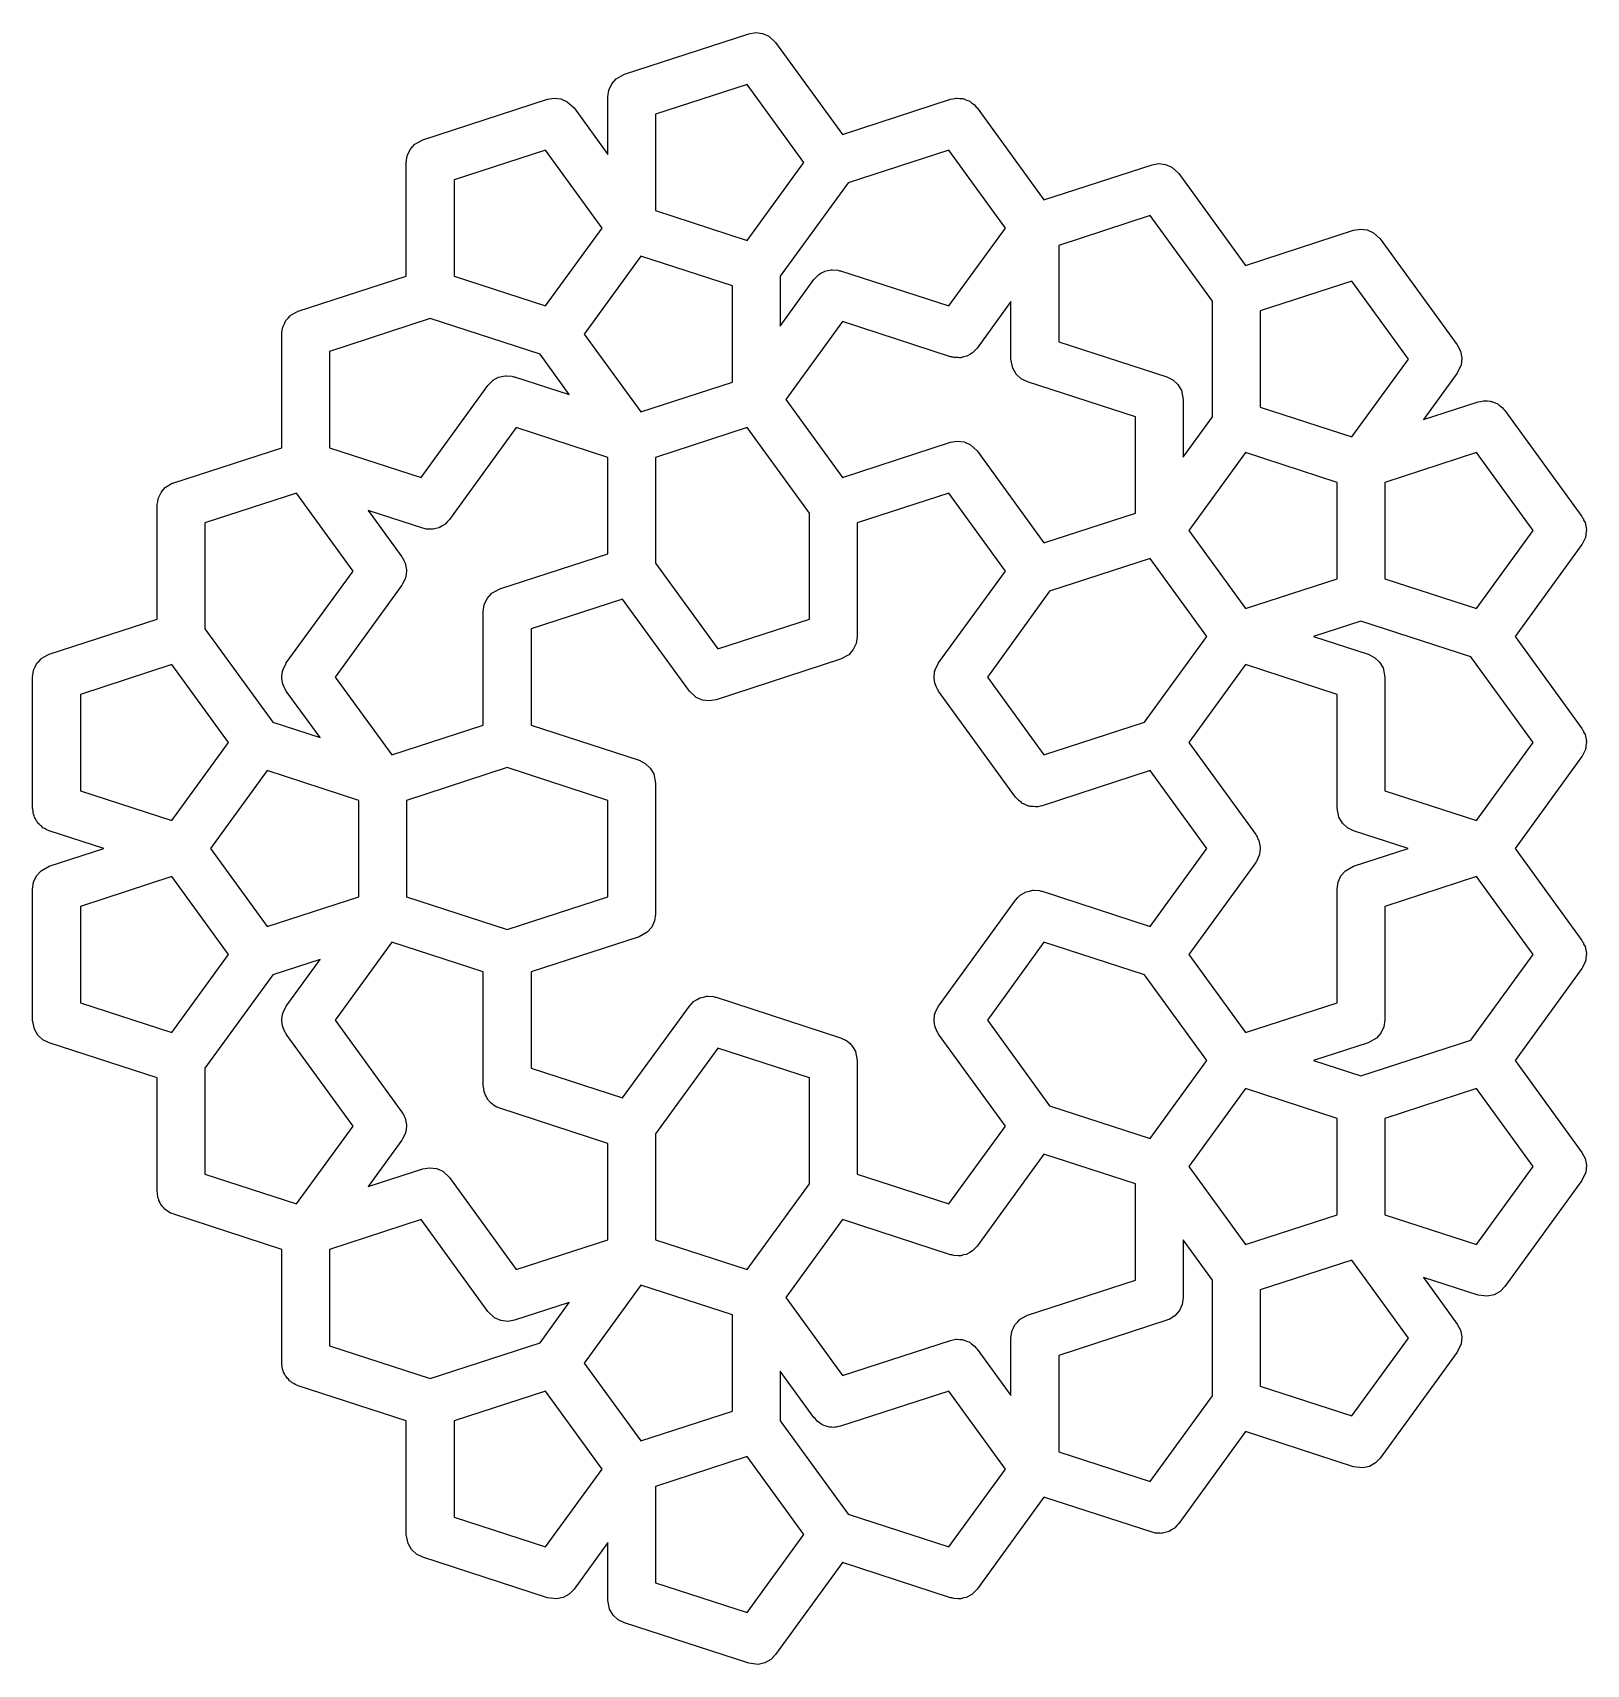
# Model space of a CAD drawing. Header units: millimetres. Extents: x 67 to 171, y 65 to 173.
import ezdxf

# ---------------------------------------------------------------- set-up
doc = ezdxf.new("R2010")
doc.units = ezdxf.units.MM
doc.layers.add('Layer_1', color=7, linetype='CONTINUOUS')

msp = doc.modelspace()

# ---------------------------------------------------------------- linework, layer by layer
at = {"layer": 'Layer_1', "color": 7}
for points in [[(115.936496, 173.261544), (116.356024, 173.080122), (116.80703, 172.662027), (121.25021, 166.546511), (128.439431, 168.882433), (128.614863, 168.912492), (128.787996, 168.953767), (128.839301, 168.950936), (128.889943, 168.959615), (129.066668, 168.938448), (129.244384, 168.928685), (129.292757, 168.911355), (129.343774, 168.905243), (129.507139, 168.834596), (129.67471, 168.774599), (129.716144, 168.744215), (129.763303, 168.723815), (129.836561, 168.655905), (130.043298, 168.504296), (130.145764, 168.369263), (130.214309, 168.305721), (134.657491, 162.190205), (141.846713, 164.526124), (142.297224, 164.603316), (142.751056, 164.548947), (143.170585, 164.367525), (143.621591, 163.94943), (148.06477, 157.833915), (155.253992, 160.169836), (155.704503, 160.247028), (156.158335, 160.192659), (156.577863, 160.011237), (157.02887, 159.593142), (162.149996, 152.544518), (162.362626, 152.139912), (162.451161, 151.691491), (162.408261, 151.236431), (162.149996, 150.678301), (159.900684, 147.58239), (163.540146, 148.764921), (163.715578, 148.794981), (163.888711, 148.836256), (163.940016, 148.833425), (163.990658, 148.842103), (164.167383, 148.820936), (164.345099, 148.811173), (164.393473, 148.793843), (164.44449, 148.787731), (164.607854, 148.717085), (164.775425, 148.657088), (164.816859, 148.626703), (164.864018, 148.606304), (164.937276, 148.538393), (165.144013, 148.386784), (165.246479, 148.251751), (165.315024, 148.188209), (170.436151, 141.139585), (170.481937, 141.052457), (170.541439, 140.974045), (170.559061, 140.905709), (170.648783, 140.734979), (170.737318, 140.286557), (170.732344, 140.233659), (170.739356, 140.206476), (170.712164, 140.019564), (170.694437, 139.831498), (170.680388, 139.801145), (170.673562, 139.75416), (170.481614, 139.339341), (170.450219, 139.303712), (170.43617, 139.273367), (165.992987, 133.157852), (170.43617, 127.042336), (170.481956, 126.955209), (170.541458, 126.876797), (170.559079, 126.80846), (170.648802, 126.63773), (170.737337, 126.189309), (170.732363, 126.136411), (170.739374, 126.109227), (170.712183, 125.922315), (170.694456, 125.734249), (170.680406, 125.703896), (170.67358, 125.656912), (170.481633, 125.242092), (170.450237, 125.206464), (170.436188, 125.176119), (165.993006, 119.060603), (170.436188, 112.945087), (170.481974, 112.85796), (170.541476, 112.779548), (170.559098, 112.711211), (170.648821, 112.540481), (170.737355, 112.09206), (170.732381, 112.039162), (170.739393, 112.011979), (170.712201, 111.825066), (170.694474, 111.637001), (170.680425, 111.606648), (170.673599, 111.559663), (170.481651, 111.144844), (170.450256, 111.109215), (170.436207, 111.07887), (165.993024, 104.963354), (170.436207, 98.847839), (170.648836, 98.443232), (170.737371, 97.994811), (170.694472, 97.539752), (170.436207, 96.981621), (165.31508, 89.932997), (164.995982, 89.605742), (164.596866, 89.38297), (164.150823, 89.283151), (163.540202, 89.356303), (159.900739, 90.538834), (162.150052, 87.442924), (162.362682, 87.038318), (162.451217, 86.589896), (162.408317, 86.134837), (162.150052, 85.576706), (157.028925, 78.528082), (156.709827, 78.200827), (156.310711, 77.978056), (155.864668, 77.878236), (155.254047, 77.951388), (148.064826, 80.28731), (143.621646, 74.171794), (143.489786, 74.036563), (143.364897, 73.894834), (143.33071, 73.873429), (143.302548, 73.844547), (143.137615, 73.752488), (142.977529, 73.652221), (142.938653, 73.641426), (142.903435, 73.621768), (142.71911, 73.580517), (142.537087, 73.530018), (142.49676, 73.530812), (142.45739, 73.522001), (142.363486, 73.533246), (142.080088, 73.538432), (141.934422, 73.584647), (141.846768, 73.595151), (134.657547, 75.93107), (130.214365, 69.815554), (130.082504, 69.680323), (129.957616, 69.538593), (129.923429, 69.517189), (129.895267, 69.488307), (129.730325, 69.396242), (129.570247, 69.295981), (129.531377, 69.285186), (129.496151, 69.265527), (129.311805, 69.224274), (129.129806, 69.173781), (129.089478, 69.174574), (129.050108, 69.165764), (128.956205, 69.177008), (128.672807, 69.182194), (128.527141, 69.228409), (128.439487, 69.238913), (121.250265, 71.574835), (116.807086, 65.459319), (116.487988, 65.132064), (116.088874, 64.909295), (115.642829, 64.809473), (115.032208, 64.882625), (106.746053, 67.574959), (106.336208, 67.777312), (106.001008, 68.088055), (105.768238, 68.481422), (105.649117, 69.084762), (105.649117, 72.91152), (103.399804, 69.815607), (103.080706, 69.488352), (102.68159, 69.26558), (102.235548, 69.165761), (101.624926, 69.238913), (93.338772, 71.93125), (92.928927, 72.133603), (92.593726, 72.444345), (92.360956, 72.837712), (92.241836, 73.441052), (92.241836, 81.000243), (85.052617, 83.336162), (84.954528, 83.384591), (84.850261, 83.417672), (84.75068, 83.485239), (84.642772, 83.538515), (84.562553, 83.612882), (84.472029, 83.674302), (84.395821, 83.767448), (84.307572, 83.849258), (84.251866, 83.943399), (84.182596, 84.028063), (84.13609, 84.139053), (84.074802, 84.242624), (84.058874, 84.323357), (84.005962, 84.449629), (83.971977, 84.76348), (83.955705, 84.845964), (83.955705, 92.405158), (76.766486, 94.741077), (76.668397, 94.789506), (76.56413, 94.822587), (76.464549, 94.890153), (76.356641, 94.94343), (76.276422, 95.017796), (76.185898, 95.079217), (76.10969, 95.172363), (76.021441, 95.254172), (75.965735, 95.348314), (75.896465, 95.432978), (75.849959, 95.543968), (75.788671, 95.647539), (75.772743, 95.728271), (75.719832, 95.854544), (75.685846, 96.168395), (75.669574, 96.250879), (75.669574, 103.81007), (68.480355, 106.145989), (68.07051, 106.348342), (67.73531, 106.659085), (67.50254, 107.052451), (67.383419, 107.655791), (67.383419, 116.368372), (67.449221, 116.820688), (67.641168, 117.235507), (67.943354, 117.578441), (68.480355, 117.878175), (72.119813, 119.060706), (68.480355, 120.243238), (68.382266, 120.291667), (68.277999, 120.324748), (68.178418, 120.392314), (68.07051, 120.445591), (67.990291, 120.519957), (67.899767, 120.581378), (67.823559, 120.674524), (67.73531, 120.756333), (67.679604, 120.850475), (67.610334, 120.935139), (67.563828, 121.046129), (67.50254, 121.1497), (67.486612, 121.230432), (67.433701, 121.356705), (67.399715, 121.670556), (67.383443, 121.75304), (67.383443, 130.465621), (67.38765, 130.494598), (67.384501, 130.523705), (67.420477, 130.720222), (67.44924, 130.917937), (67.461543, 130.944509), (67.466808, 130.973311), (67.557285, 131.151432), (67.641187, 131.332756), (67.660554, 131.354716), (67.67381, 131.380831), (67.811272, 131.525775), (67.943378, 131.675693), (67.964783, 131.687652), (67.988331, 131.712496), (68.384317, 131.940782), (68.443578, 131.95491), (68.480368, 131.975442), (75.669587, 134.311361), (75.669587, 141.870449), (75.673794, 141.899426), (75.670645, 141.928533), (75.706621, 142.125049), (75.735384, 142.322764), (75.747687, 142.349336), (75.752952, 142.378139), (75.843429, 142.556259), (75.927331, 142.737583), (75.946698, 142.759544), (75.959954, 142.785658), (76.097416, 142.930602), (76.229522, 143.08052), (76.250927, 143.09248), (76.274475, 143.117324), (76.670461, 143.345609), (76.729722, 143.359738), (76.766513, 143.38027), (83.955731, 145.716188), (83.955731, 153.2754), (83.959938, 153.304378), (83.95679, 153.333484), (83.992765, 153.530001), (84.021528, 153.727716), (84.033831, 153.754288), (84.039096, 153.783091), (84.129573, 153.961211), (84.213475, 154.142535), (84.232843, 154.164496), (84.246098, 154.19061), (84.38356, 154.335554), (84.515666, 154.485472), (84.537071, 154.497431), (84.560619, 154.522276), (84.956605, 154.750561), (85.015866, 154.76469), (85.052657, 154.785221), (92.241875, 157.12114), (92.241875, 164.680294), (92.307677, 165.13261), (92.499624, 165.547429), (92.80181, 165.890363), (93.338811, 166.190097), (101.624966, 168.882433), (102.075477, 168.959625), (102.529309, 168.905256), (102.948838, 168.723834), (103.399844, 168.305739), (105.649157, 165.209826), (105.649157, 169.036585), (105.714959, 169.4889), (105.906906, 169.903719), (106.209092, 170.246654), (106.746093, 170.546387), (115.032248, 173.238721), (115.482759, 173.315913)], [(108.824062, 167.883197), (108.824062, 161.477391), (114.916347, 159.497887), (118.681585, 164.680294), (114.916347, 169.862701)], [(95.41678, 163.526909), (95.41678, 157.121103), (101.509065, 155.141599), (105.274303, 160.324006), (101.509065, 165.506413)], [(121.624968, 163.329885), (117.110216, 157.115862), (117.110216, 153.804914), (119.359527, 156.900824), (119.511501, 157.056683), (119.661239, 157.21457), (119.67087, 157.220126), (119.678622, 157.22809), (119.868746, 157.334209), (120.057222, 157.442866), (120.068044, 157.445512), (120.077754, 157.450936), (120.290145, 157.498468), (120.501857, 157.54894), (120.512943, 157.548411), (120.523791, 157.550792), (120.570416, 157.545209), (120.958237, 157.523884), (121.063798, 157.486088), (121.134412, 157.477621), (128.323634, 155.141702), (132.088871, 160.324109), (128.323634, 165.506516)], [(135.638622, 159.170619), (135.638622, 152.764813), (142.827841, 150.428894), (143.237686, 150.226541), (143.572886, 149.915798), (143.805656, 149.522431), (143.924777, 148.919091), (143.924777, 145.092335), (145.870901, 147.770945), (145.870901, 155.451908), (141.730907, 161.150123)], [(104.077693, 153.275382), (107.842931, 148.092975), (113.935216, 150.072479), (113.935216, 156.478285), (107.842931, 158.457789)], [(149.045901, 154.814331), (149.045901, 148.408525), (155.138186, 146.429021), (158.903424, 151.611428), (155.138186, 156.793835)], [(130.214309, 152.342273), (130.082449, 152.207042), (129.95756, 152.065313), (129.923373, 152.043908), (129.895211, 152.015026), (129.73027, 151.922962), (129.570192, 151.8227), (129.531322, 151.811905), (129.496095, 151.792247), (129.311749, 151.750993), (129.12975, 151.7005), (129.089423, 151.701294), (129.050053, 151.692483), (128.956149, 151.703728), (128.672751, 151.708914), (128.527085, 151.755128), (128.439431, 151.765632), (121.25021, 154.101551), (117.484972, 148.919144), (121.25021, 143.736737), (128.439431, 146.072659), (128.889943, 146.149851), (129.343774, 146.095482), (129.763303, 145.91406), (130.214309, 145.495965), (134.657491, 139.380449), (140.749777, 141.359954), (140.749777, 147.765759), (133.560558, 150.101678), (133.150713, 150.304032), (132.815513, 150.614774), (132.582743, 151.008141), (132.463622, 151.611481), (132.463622, 155.43824)], [(87.130625, 152.121994), (87.130625, 145.716188), (93.222911, 143.736684), (97.666093, 149.8522), (97.818067, 150.008058), (97.967805, 150.165946), (97.977436, 150.171502), (97.985188, 150.179466), (98.175344, 150.285603), (98.363789, 150.394241), (98.374584, 150.396887), (98.384294, 150.402311), (98.596757, 150.449857), (98.808394, 150.500313), (98.819481, 150.499784), (98.830328, 150.502165), (98.876953, 150.496582), (99.264774, 150.475257), (99.370335, 150.437461), (99.44095, 150.428994), (103.080413, 149.246463), (101.134286, 151.925073), (93.829259, 154.298621)], [(95.113594, 140.937358), (94.981734, 140.802127), (94.856845, 140.660398), (94.822658, 140.638993), (94.794496, 140.610111), (94.629555, 140.518047), (94.469477, 140.417785), (94.430607, 140.40699), (94.39538, 140.387332), (94.211034, 140.346078), (94.029035, 140.295585), (93.988707, 140.296379), (93.949337, 140.287568), (93.855434, 140.298813), (93.572036, 140.303999), (93.42637, 140.350214), (93.338716, 140.360718), (89.699256, 141.543252), (91.948566, 138.447341), (91.994352, 138.360214), (92.053854, 138.281802), (92.071476, 138.213465), (92.161199, 138.042735), (92.249733, 137.594314), (92.244759, 137.541415), (92.251771, 137.514232), (92.22458, 137.32732), (92.206852, 137.139254), (92.192803, 137.108901), (92.185977, 137.061916), (91.99403, 136.647097), (91.962634, 136.611468), (91.948585, 136.581123), (87.505402, 130.465608), (91.27064, 125.283201), (97.362925, 127.262705), (97.362925, 134.821896), (97.428727, 135.274211), (97.620675, 135.68903), (97.922861, 136.031965), (98.459861, 136.331698), (105.64908, 138.667617), (105.64908, 145.073423), (99.556795, 147.052927)], [(108.824062, 145.07337), (108.824062, 138.029987), (112.964055, 132.331772), (119.056341, 134.311276), (119.056341, 141.354659), (114.916347, 147.052874)], [(144.299533, 140.206513), (148.06477, 135.024106), (154.157056, 137.00361), (154.157056, 143.409416), (148.06477, 145.38892)], [(157.332056, 143.409416), (157.332056, 137.00361), (163.424341, 135.024106), (167.189579, 140.206513), (163.424341, 145.38892)], [(78.844471, 140.717082), (78.844471, 133.673697), (83.359223, 127.459674), (86.508124, 126.436533), (84.258811, 129.532446), (84.226511, 129.593911), (84.18254, 129.647654), (84.120665, 129.79532), (84.046182, 129.937052), (84.032741, 130.005177), (84.005907, 130.06922), (83.988682, 130.228396), (83.957671, 130.385473), (83.964179, 130.454606), (83.956718, 130.523639), (83.985547, 130.681121), (84.000575, 130.840533), (84.023991, 130.891145), (84.039019, 130.973245), (84.246016, 131.380762), (84.25488, 131.390102), (84.258849, 131.398674), (88.702031, 137.51419), (84.936793, 142.696597)], [(122.231341, 140.717082), (122.231341, 133.157889), (122.165539, 132.705573), (121.973591, 132.290754), (121.671405, 131.947819), (121.134404, 131.648086), (112.84825, 128.955752), (112.397738, 128.87856), (111.943907, 128.932929), (111.524378, 129.114352), (111.073372, 129.532446), (106.630192, 135.647962), (100.537907, 133.668458), (100.537907, 127.262652), (107.727126, 124.926733), (108.13697, 124.72438), (108.472171, 124.413637), (108.704941, 124.02027), (108.824062, 123.41693), (108.824062, 114.704349), (108.75826, 114.252034), (108.566312, 113.837215), (108.264127, 113.49428), (107.727126, 113.194547), (100.537907, 110.858628), (100.537907, 104.452822), (106.630192, 102.473318), (111.073372, 108.588834), (111.225346, 108.744692), (111.375084, 108.902579), (111.384715, 108.908136), (111.392467, 108.9161), (111.582592, 109.022219), (111.771068, 109.130875), (111.781889, 109.133521), (111.791599, 109.138945), (112.003991, 109.186477), (112.215702, 109.236949), (112.226789, 109.23642), (112.237636, 109.238801), (112.284261, 109.233219), (112.672082, 109.21192), (112.777643, 109.174124), (112.848258, 109.165657), (121.134412, 106.473323), (121.258399, 106.412107), (121.388563, 106.365503), (121.462276, 106.311446), (121.544257, 106.27097), (121.645664, 106.176961), (121.757152, 106.095205), (121.812412, 106.022381), (121.879458, 105.960228), (121.949871, 105.841234), (122.033451, 105.73109), (122.047659, 105.675975), (122.112225, 105.566861), (122.231346, 104.963521), (122.231346, 97.404327), (128.323631, 95.424823), (132.088869, 100.60723), (127.645687, 106.722746), (127.613386, 106.784211), (127.569415, 106.837954), (127.50754, 106.98562), (127.433057, 107.127352), (127.419616, 107.195477), (127.392782, 107.25952), (127.375531, 107.418695), (127.344519, 107.575773), (127.351028, 107.644906), (127.34354, 107.713939), (127.372369, 107.871421), (127.387398, 108.030833), (127.410813, 108.081445), (127.425842, 108.163545), (127.632838, 108.571062), (127.641702, 108.580402), (127.645671, 108.588974), (132.766797, 115.637598), (132.918772, 115.793456), (133.06851, 115.951344), (133.078141, 115.9569), (133.085919, 115.964864), (133.276075, 116.071002), (133.46452, 116.17964), (133.475315, 116.182286), (133.485025, 116.187709), (133.697488, 116.235255), (133.909125, 116.285711), (133.920211, 116.285182), (133.931059, 116.287563), (133.977684, 116.281981), (134.365505, 116.260682), (134.471066, 116.222886), (134.541681, 116.214419), (141.730902, 113.8785), (145.49614, 119.060907), (141.730902, 124.243314), (134.541681, 121.907395), (134.394633, 121.882207), (134.250872, 121.842324), (134.170452, 121.843911), (134.091169, 121.830338), (133.943037, 121.848092), (133.793873, 121.850817), (133.717202, 121.875132), (133.637338, 121.88471), (133.50041, 121.943924), (133.358197, 121.989043), (133.29163, 122.03421), (133.217809, 122.066132), (133.144723, 122.133884), (132.979964, 122.245673), (132.841267, 122.415194), (132.766803, 122.484227), (127.645676, 129.532851), (127.613376, 129.594316), (127.569405, 129.648058), (127.507529, 129.795725), (127.433046, 129.937457), (127.419605, 130.005582), (127.392771, 130.069624), (127.37552, 130.2288), (127.344509, 130.385878), (127.351017, 130.455011), (127.34353, 130.524044), (127.372359, 130.681526), (127.387387, 130.840938), (127.410803, 130.89155), (127.425831, 130.97365), (127.632828, 131.381167), (127.641691, 131.390506), (127.64566, 131.399079), (132.088842, 137.514595), (128.323605, 142.697002)], [(135.03225, 136.16377), (130.892254, 130.465555), (134.657491, 125.283148), (141.356149, 127.459674), (145.496145, 133.157889), (141.730907, 138.340296)], [(152.595662, 133.157889), (156.23512, 131.975357), (156.644964, 131.773004), (156.980165, 131.462261), (157.212935, 131.068895), (157.332056, 130.465555), (157.332056, 122.906361), (163.424341, 120.926857), (167.189579, 126.109264), (163.049582, 131.807479), (155.744556, 134.181027)], [(70.558316, 129.312167), (70.558316, 122.906361), (76.650601, 120.926857), (80.415839, 126.109264), (76.650601, 131.291671)], [(144.299533, 126.109264), (148.742715, 119.993749), (148.788501, 119.906621), (148.848003, 119.828209), (148.865624, 119.75987), (148.955347, 119.58914), (149.043882, 119.140721), (149.038908, 119.087823), (149.045919, 119.06064), (149.018728, 118.873728), (149.001001, 118.685662), (148.986952, 118.655309), (148.980125, 118.608324), (148.788178, 118.193505), (148.756783, 118.157876), (148.742733, 118.127531), (144.299551, 112.012016), (148.064789, 106.829609), (154.157074, 108.809113), (154.157074, 116.368306), (154.222876, 116.820622), (154.414823, 117.235441), (154.717009, 117.578375), (155.25401, 117.878109), (158.893468, 119.06064), (155.25401, 120.243171), (154.844165, 120.445525), (154.508965, 120.756267), (154.276195, 121.149634), (154.157074, 121.752974), (154.157074, 129.312167), (148.064789, 131.291671)], [(79.219227, 119.06064), (82.984464, 113.878233), (89.076752, 115.857737), (89.076752, 122.263543), (82.984464, 124.243047)], [(92.251752, 122.263543), (92.251752, 115.857737), (98.950407, 113.681211), (105.649062, 115.857737), (105.649062, 122.263543), (98.950407, 124.440069)], [(70.558316, 115.214919), (70.558316, 108.809113), (76.650601, 106.829609), (80.415839, 112.012016), (76.650601, 117.194423)], [(157.332056, 115.214919), (157.332056, 107.655725), (157.266254, 107.203409), (157.074306, 106.78859), (156.772121, 106.445656), (156.23512, 106.145923), (152.595662, 104.963391), (155.744556, 103.940253), (163.049582, 106.313801), (167.189579, 112.012016), (163.424341, 117.194423)], [(87.505384, 107.655722), (91.948566, 101.540207), (91.994352, 101.45308), (92.053854, 101.374668), (92.071476, 101.306331), (92.161199, 101.135601), (92.249733, 100.68718), (92.244759, 100.634281), (92.251771, 100.607098), (92.22458, 100.420186), (92.206852, 100.23212), (92.192803, 100.201767), (92.185977, 100.154782), (91.99403, 99.739963), (91.962634, 99.704334), (91.948585, 99.673989), (89.699275, 96.578079), (93.338735, 97.760613), (93.789246, 97.837805), (94.243078, 97.783436), (94.662606, 97.602014), (95.113613, 97.183919), (99.556795, 91.068403), (105.64908, 93.047907), (105.64908, 99.453713), (98.459862, 101.789632), (98.361773, 101.838061), (98.257506, 101.871142), (98.157924, 101.938709), (98.050017, 101.991985), (97.969798, 102.066352), (97.879273, 102.127772), (97.803065, 102.220919), (97.714816, 102.302728), (97.659111, 102.396869), (97.58984, 102.481533), (97.543334, 102.592524), (97.482046, 102.696095), (97.466118, 102.776827), (97.413207, 102.903099), (97.379221, 103.216951), (97.362923, 103.299435), (97.362923, 110.858628), (91.270638, 112.838132)], [(130.892254, 107.655725), (135.03225, 101.95751), (141.730907, 99.780984), (145.496145, 104.963391), (141.356149, 110.661606), (134.657491, 112.838132)], [(83.359223, 110.661606), (78.844471, 104.447583), (78.844471, 97.404198), (84.936756, 95.424694), (88.701994, 100.607101), (84.258811, 106.722616), (84.226511, 106.784082), (84.18254, 106.837824), (84.120665, 106.985491), (84.046182, 107.127223), (84.032741, 107.195347), (84.005907, 107.25939), (83.988682, 107.418566), (83.957671, 107.575644), (83.964179, 107.644777), (83.956718, 107.713809), (83.985547, 107.871292), (84.000575, 108.030703), (84.023991, 108.081315), (84.039019, 108.163416), (84.246016, 108.570932), (84.25488, 108.580272), (84.258849, 108.588844), (86.508161, 111.684758)], [(108.824062, 100.09129), (108.824062, 93.047907), (114.916347, 91.068403), (119.05634, 96.766618), (119.05634, 103.810001), (112.964055, 105.789505)], [(144.299533, 97.914764), (148.06477, 92.732357), (154.157056, 94.711861), (154.157056, 101.117667), (148.06477, 103.097171)], [(157.332056, 101.117667), (157.332056, 94.711861), (163.424341, 92.732357), (167.189579, 97.914764), (163.424341, 103.097171)], [(130.214309, 92.625365), (130.082449, 92.490134), (129.95756, 92.348405), (129.923373, 92.327), (129.895211, 92.298118), (129.73027, 92.206053), (129.570192, 92.105792), (129.531322, 92.094997), (129.496095, 92.075339), (129.311749, 92.034085), (129.12975, 91.983592), (129.089423, 91.984386), (129.050053, 91.975575), (128.956149, 91.98682), (128.672751, 91.992006), (128.527085, 92.03822), (128.439431, 92.048724), (121.25021, 94.384646), (117.484972, 89.202239), (121.25021, 84.019832), (128.439431, 86.355751), (128.614863, 86.38581), (128.787996, 86.427085), (128.839301, 86.424254), (128.889943, 86.432932), (129.066668, 86.411766), (129.244384, 86.402003), (129.292757, 86.384672), (129.343774, 86.378561), (129.507139, 86.307914), (129.67471, 86.247917), (129.716144, 86.217532), (129.763303, 86.197133), (129.836561, 86.129222), (130.043298, 85.977614), (130.145764, 85.842581), (130.214309, 85.779039), (132.463622, 82.683125), (132.463622, 86.509884), (132.467829, 86.538861), (132.46468, 86.567968), (132.500656, 86.764484), (132.529419, 86.9622), (132.541722, 86.988772), (132.546987, 87.017574), (132.637464, 87.195694), (132.721366, 87.377019), (132.740733, 87.398979), (132.753989, 87.425093), (132.891451, 87.570037), (133.023557, 87.719956), (133.044962, 87.731915), (133.06851, 87.756759), (133.464496, 87.985044), (133.523757, 87.999173), (133.560547, 88.019705), (140.749766, 90.355624), (140.749766, 96.76143), (134.657481, 98.740934)], [(87.130625, 92.405089), (87.130625, 85.999283), (93.82928, 83.822757), (101.134307, 86.196305), (103.080434, 88.874915), (99.440971, 87.692383), (98.99046, 87.615191), (98.536628, 87.669561), (98.117099, 87.850983), (97.666093, 88.269077), (93.222911, 94.384593)], [(143.924777, 89.202186), (143.858975, 88.74987), (143.667028, 88.335051), (143.364842, 87.992117), (142.977473, 87.749496), (142.883411, 87.723409), (142.827841, 87.692391), (135.638622, 85.356472), (135.638622, 78.950667), (141.730907, 76.971163), (145.870901, 82.669377), (145.870901, 90.35034), (143.924777, 93.02895)], [(149.045901, 89.712752), (149.045901, 83.306946), (155.138186, 81.327442), (158.903424, 86.509849), (155.138186, 91.692256)], [(104.077693, 84.845895), (107.842931, 79.663488), (113.935216, 81.642992), (113.935216, 88.048798), (107.842931, 90.028302)], [(117.110216, 81.005415), (121.624968, 74.791393), (128.323626, 72.614864), (132.088864, 77.797271), (128.323626, 82.979678), (121.134404, 80.643759), (120.987357, 80.618571), (120.843596, 80.578687), (120.763176, 80.580275), (120.683893, 80.566702), (120.535761, 80.584455), (120.386597, 80.587181), (120.309926, 80.611496), (120.230061, 80.621074), (120.093134, 80.680287), (119.950921, 80.725407), (119.884354, 80.770574), (119.810533, 80.802496), (119.737447, 80.870248), (119.572688, 80.982037), (119.433991, 81.151558), (119.359527, 81.22059), (117.110216, 84.316501)], [(95.41678, 81.000177), (95.41678, 74.594371), (101.509065, 72.614867), (105.274303, 77.797274), (101.509065, 82.979681)], [(108.824062, 76.643889), (108.824062, 70.238083), (114.916347, 68.258579), (118.681585, 73.440986), (114.916347, 78.623393)]]:
    msp.add_lwpolyline(points, close=True, dxfattribs=at)

doc.saveas('drawing.dxf')
